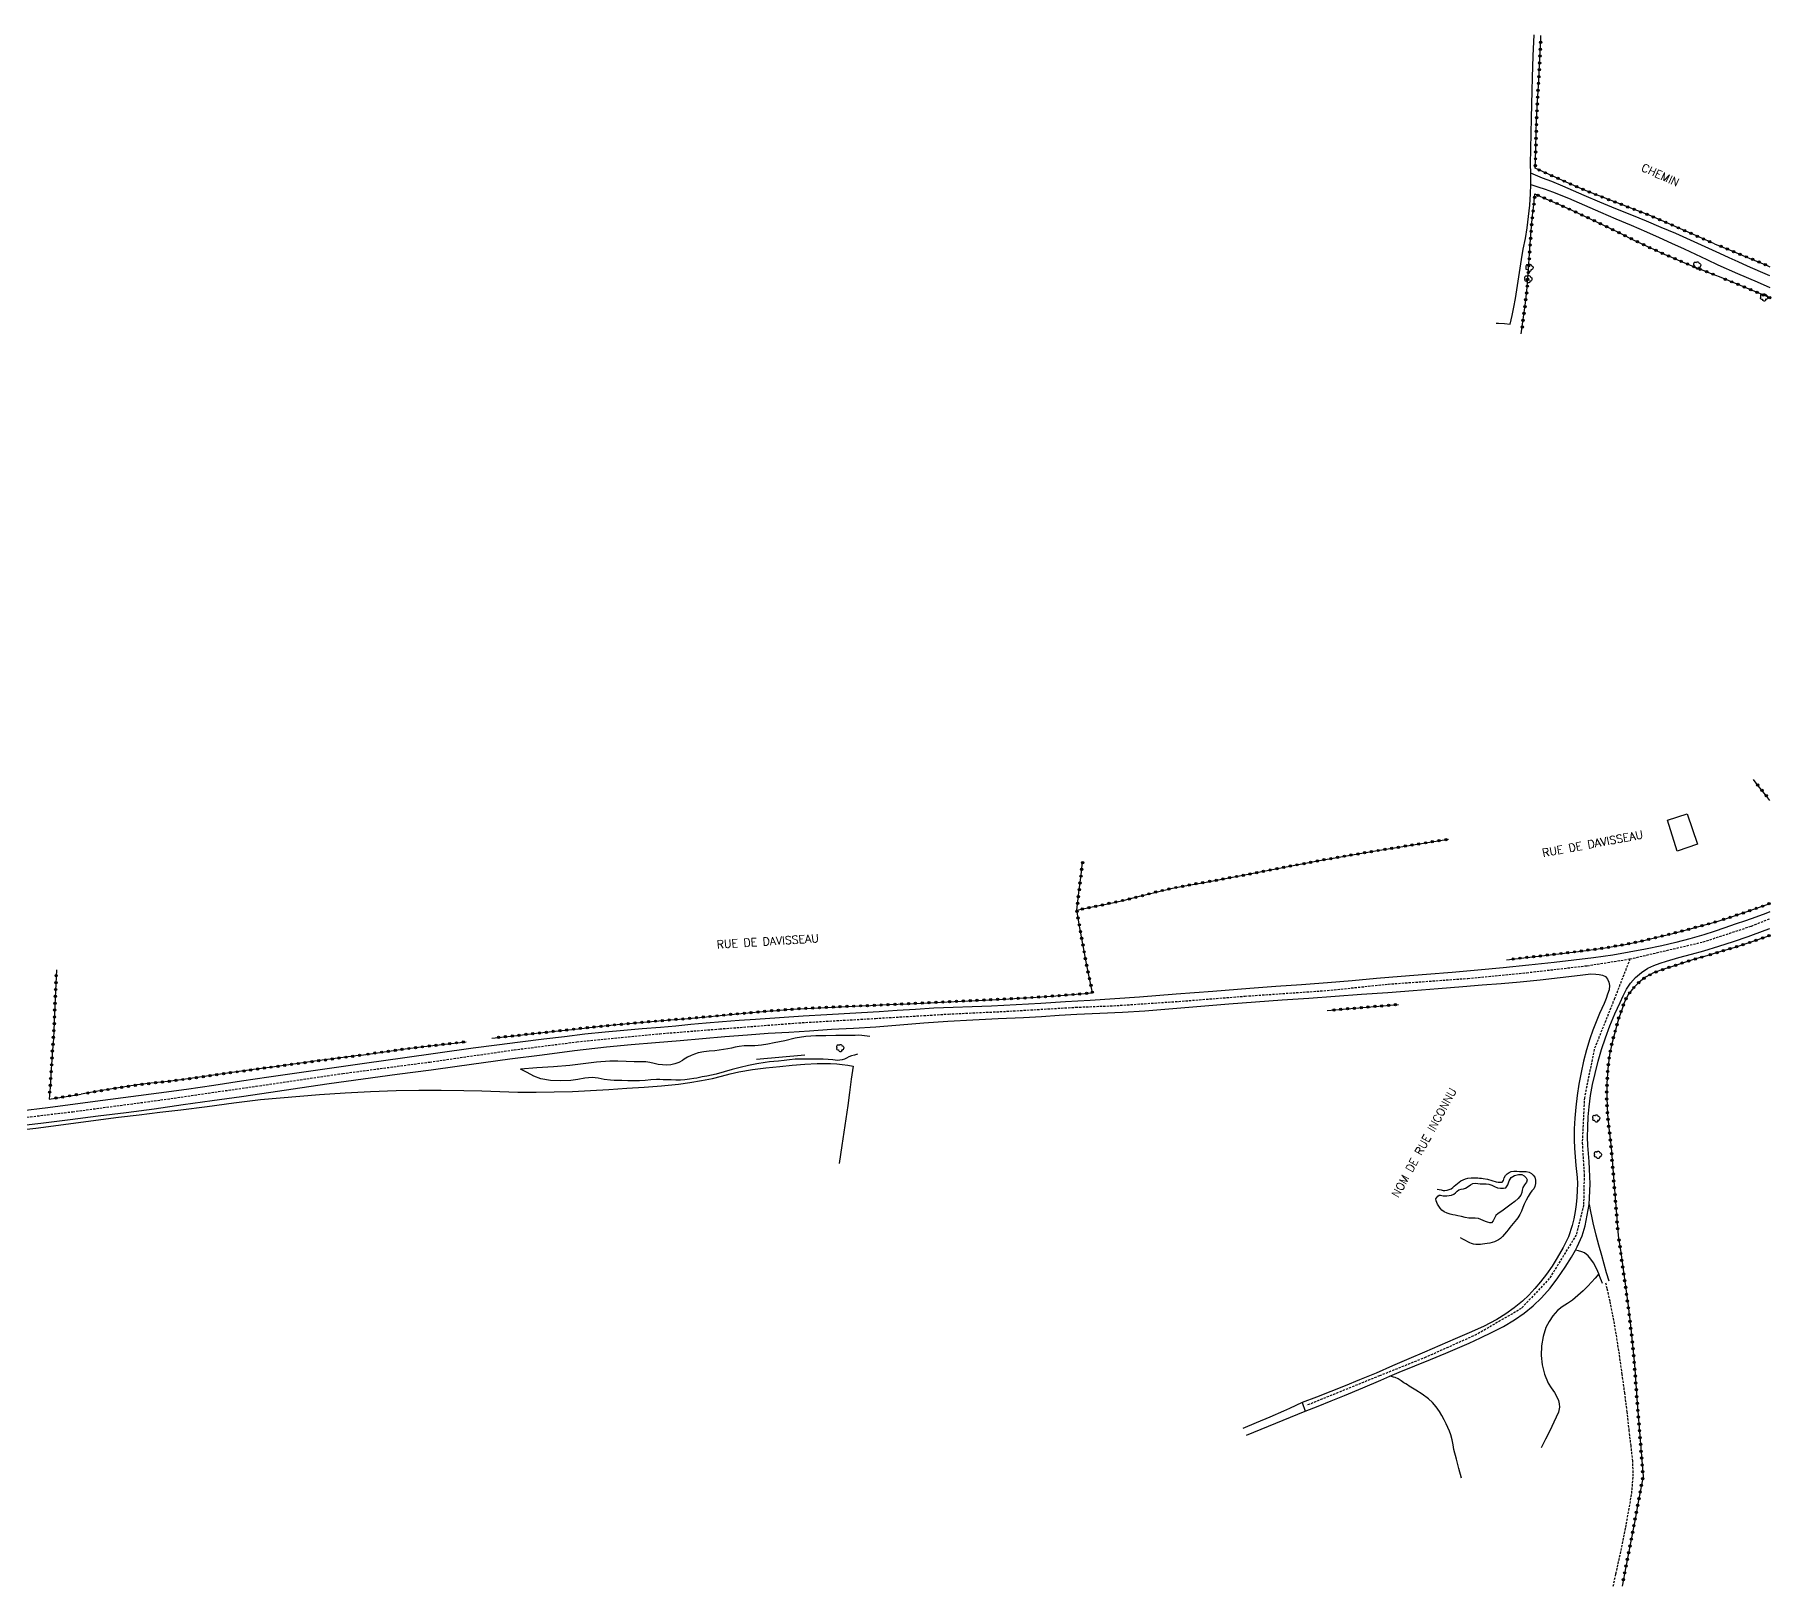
# Model space of a CAD drawing. Header units: millimetres. Extents: x 192000 to 193000, y 104999 to 106000.
# Drawn here: x 192620.5 to 193000.3, y 105000 to 105339.5 of the extents above; entities that cross this region are included whole.
import ezdxf

# ---------------------------------------------------------------- set-up
doc = ezdxf.new("R2010")
doc.units = ezdxf.units.MM
doc.linetypes.add('DASHED', pattern=[0.75, 0.5, -0.25])
doc.layers.get('0').update_dxf_attribs({"linetype": 'CONTINUOUS'})
for name, color, linetype in [('W0001', 6, 'DASHED'), ('W0008', 7, 'CONTINUOUS'), ('W0070', 7, 'DASHED'), ('W0071', 7, 'CONTINUOUS'), ('W0104', 1, 'CONTINUOUS'), ('W0211', 2, 'CONTINUOUS'), ('W0214', 2, 'CONTINUOUS'), ('W0300', 7, 'CONTINUOUS'), ('W0322', 7, 'CONTINUOUS'), ('W0323', 7, 'CONTINUOUS'), ('W0330', 7, 'CONTINUOUS'), ('W0333', 7, 'CONTINUOUS'), ('W0989', 7, 'CONTINUOUS')]:
    doc.layers.add(name, color=color, linetype=linetype)
doc.styles.get("Standard").update_dxf_attribs({"font": 'romans.shx', "width": 0.85})

# ---------------------------------------------------------------- blocks, each defined once
blk = doc.blocks.new('T300')
for p, q in [((-0.8, 0.51), (-0.86, 0.34)), ((-0.86, 0.34), (-0.86, 0.17)), ((-0.86, 0.17), (-0.74, 0.06)), ((-0.69, 0.63), (-0.8, 0.51)), ((-0.8, -0.06), (-0.74, 0.06)), ((-0.74, 0.06), (-0.69, 0.11)), ((-0.57, 0.69), (-0.69, 0.63)), ((-0.46, 0.69), (-0.57, 0.69)), ((-0.29, 0.63), (-0.46, 0.69)), ((-0.29, 0.63), (-0.17, 0.74)), ((-0.23, 0.57), (-0.29, 0.63)), ((-0.17, 0.74), (-0.06, 0.8)), ((-0.06, 0.8), (0.06, 0.8)), ((0.06, 0.8), (0.23, 0.74)), ((0.23, 0.74), (0.34, 0.63)), ((0.34, 0.63), (0.4, 0.51)), ((0.46, 0.46), (0.34, 0.46)), ((0.4, 0.51), (0.4, 0.46)), ((0.57, 0.4), (0.46, 0.46)), ((0.57, 0.4), (0.69, 0.29)), ((0.69, 0.29), (0.74, 0.17)), ((0.74, 0.06), (0.69, -0.17)), ((0.74, 0.17), (0.74, 0.06)), ((-0.8, -0.17), (-0.8, -0.06)), ((-0.8, -0.23), (-0.8, -0.17)), ((-0.74, -0.34), (-0.8, -0.23)), ((-0.69, -0.4), (-0.74, -0.34)), ((-0.51, -0.46), (-0.69, -0.4)), ((-0.4, -0.46), (-0.51, -0.46)), ((-0.4, -0.46), (-0.34, -0.46)), ((-0.34, -0.46), (-0.34, -0.4)), ((-0.34, -0.51), (-0.34, -0.46)), ((-0.29, -0.63), (-0.34, -0.51)), ((-0.17, -0.74), (-0.29, -0.63)), ((-0.06, -0.8), (-0.17, -0.74)), ((0.06, -0.8), (-0.06, -0.8)), ((0.17, -0.74), (0.06, -0.8)), ((0.23, -0.69), (0.17, -0.74)), ((0.29, -0.46), (0.23, -0.46)), ((0.29, -0.63), (0.23, -0.69)), ((0.46, -0.4), (0.29, -0.46)), ((0.34, -0.51), (0.29, -0.63)), ((0.34, -0.51), (0.34, -0.46)), ((0.57, -0.34), (0.46, -0.4)), ((0.63, -0.29), (0.57, -0.34)), ((0.69, -0.17), (0.63, -0.29))]:
    blk.add_line(p, q)
blk = doc.blocks.new('t323o')
at = {"color": 0, "linetype": 'Continuous'}
for radius in [0.25, 0.15]:
    blk.add_circle((0, 0), radius, dxfattribs=at)
blk = doc.blocks.new('t322o')
at = {"color": 0, "linetype": 'Continuous'}
for radius in [0.25, 0.15]:
    blk.add_circle((0, 0), radius, dxfattribs=at)

msp = doc.modelspace()

# ---------------------------------------------------------------- linework, layer by layer
at = {"layer": 'W0001'}
for points in [[(192969.4, 105137.24), (192985.44, 105140.98), (192995.99, 105144.44), (193000, 105146.06)], [(192607.57, 105101.3), (192628.76, 105103.83), (192648, 105106.39), (192668.87, 105109.41), (192687.86, 105112.19), (192706.85, 105114.7), (192725.33, 105117.36), (192739.07, 105119.11), (192757.17, 105120.89), (192770.3, 105121.94), (192787.6, 105123.27), (192804.38, 105124.24), (192820.35, 105125.19), (192833.02, 105125.79), (192848.21, 105126.68), (192856.43, 105127.01), (192870.7, 105127.96), (192885.2, 105129.11), (192903.21, 105130.35), (192916.5, 105131.74), (192933.97, 105132.99), (192946.81, 105134.24), (192960.03, 105135.77), (192969.4, 105137.24)], [(192969.4, 105137.24), (192966.05, 105128.62), (192961.58, 105117.47), (192959.45, 105106.88), (192958.96, 105097.01), (192959.39, 105090.01), (192959.26, 105083.36), (192957.64, 105076.85), (192951.77, 105067.3), (192945.64, 105060.77), (192935.84, 105055.07), (192924.79, 105050.12), (192914.64, 105046.05), (192898.63, 105039.56)]]:
    msp.add_lwpolyline(points, dxfattribs=at)
at = {"layer": 'W0008'}
for points in [[(193000, 105147.53), (192999.15, 105147.19), (192996.92, 105146.38), (192994.68, 105145.6), (192992.44, 105144.83), (192990.15, 105144.04), (192987.85, 105143.26), (192985.56, 105142.49)], [(192985.56, 105142.49), (192982.5, 105141.68), (192979.44, 105140.87), (192976.37, 105140.12), (192972.82, 105139.38), (192969.26, 105138.71), (192965.69, 105138.11), (192961.42, 105137.49), (192957.14, 105136.96), (192952.85, 105136.46), (192947.27, 105135.86), (192941.69, 105135.32), (192936.1, 105134.8), (192930.52, 105134.31), (192924.93, 105133.85), (192919.35, 105133.39), (192913.98, 105132.94), (192908.61, 105132.49), (192903.23, 105132.05), (192897.58, 105131.62), (192891.92, 105131.2), (192886.26, 105130.78), (192878.2, 105130.15), (192870.15, 105129.51), (192862.09, 105128.88), (192856.71, 105128.53), (192851.32, 105128.19), (192845.94, 105127.86), (192840.55, 105127.53), (192835.16, 105127.22), (192829.76, 105126.94), (192825.55, 105126.78), (192821.35, 105126.64), (192817.14, 105126.46), (192813.14, 105126.22), (192809.14, 105125.94), (192805.15, 105125.68), (192801.34, 105125.46), (192797.53, 105125.25), (192793.73, 105125.04), (192788.53, 105124.71), (192783.34, 105124.37), (192778.14, 105124.02), (192774.54, 105123.75), (192770.94, 105123.47), (192767.34, 105123.18), (192764.01, 105122.88), (192760.67, 105122.57), (192757.34, 105122.26), (192753.32, 105121.93), (192749.29, 105121.62), (192745.26, 105121.26), (192740.78, 105120.78), (192736.31, 105120.24), (192731.84, 105119.68), (192726.67, 105119.04), (192721.51, 105118.38), (192716.35, 105117.71), (192708.62, 105116.64), (192700.88, 105115.56), (192693.14, 105114.47), (192685.99, 105113.45), (192678.83, 105112.42), (192671.68, 105111.37), (192665.68, 105110.48), (192659.67, 105109.58), (192653.67, 105108.68), (192647.58, 105107.86), (192641.48, 105107.05), (192635.39, 105106.25), (192629.34, 105105.48), (192623.29, 105104.71), (192617.24, 105103.98)], [(192985.6, 105139.05), (192988.82, 105140.07), (192992.03, 105141.08), (192995.23, 105142.15), (192998.99, 105143.51), (193000, 105143.89)], [(192960.51, 105083.49), (192960.58, 105085), (192960.65, 105086.51), (192960.68, 105088.02), (192960.64, 105089.64), (192960.55, 105091.27), (192960.45, 105092.9), (192960.33, 105094.68), (192960.21, 105096.46), (192960.14, 105098.25), (192960.16, 105100.47), (192960.27, 105102.68), (192960.47, 105104.89), (192960.8, 105107.35), (192961.25, 105109.79), (192961.78, 105112.22), (192962.45, 105114.85), (192963.21, 105117.45), (192964.07, 105120.02), (192965.03, 105122.64), (192966.09, 105125.22), (192967.25, 105127.75), (192967.92, 105129.21), (192968.63, 105130.65), (192969.49, 105131.97), (192970.62, 105133.2), (192971.9, 105134.29), (192973.3, 105135.21), (192974.6, 105135.82), (192975.99, 105136.29), (192977.38, 105136.73), (192980.1, 105137.57), (192982.85, 105138.31), (192985.6, 105139.05)], [(192615.41, 105100.6), (192621.8, 105101.35), (192628.19, 105102.13), (192634.31, 105102.9), (192640.44, 105103.68), (192646.56, 105104.49), (192652.93, 105105.37), (192659.29, 105106.28), (192665.66, 105107.18), (192672.07, 105108.13), (192678.48, 105109.08), (192684.9, 105110.01), (192692.31, 105111.02), (192699.74, 105112.01), (192707.16, 105113.01), (192712.9, 105113.8), (192718.65, 105114.6), (192724.4, 105115.38), (192731.44, 105116.3), (192738.5, 105117.19), (192745.56, 105117.99), (192750.9, 105118.5), (192756.26, 105118.95), (192761.61, 105119.4), (192766.53, 105119.84), (192771.45, 105120.27), (192776.37, 105120.66), (192780.88, 105120.98), (192785.39, 105121.26), (192789.9, 105121.54), (192794.74, 105121.85), (192799.58, 105122.14), (192804.42, 105122.43), (192809.67, 105122.85), (192814.92, 105123.26), (192820.18, 105123.63), (192825.7, 105123.94), (192831.23, 105124.2), (192836.75, 105124.47), (192840.65, 105124.69), (192844.55, 105124.92), (192848.45, 105125.15), (192853.41, 105125.4), (192858.37, 105125.64), (192863.32, 105125.93), (192869.44, 105126.4), (192875.55, 105126.93), (192881.66, 105127.44), (192887.48, 105127.87), (192893.31, 105128.27), (192899.14, 105128.68), (192904.92, 105129.09), (192910.7, 105129.51), (192916.48, 105129.94), (192921.95, 105130.35), (192927.42, 105130.78), (192932.88, 105131.21), (192937.05, 105131.55), (192941.21, 105131.88), (192945.38, 105132.26), (192949.77, 105132.71), (192954.16, 105133.2), (192958.55, 105133.69), (192959.69, 105133.83), (192960.83, 105133.97), (192961.96, 105133.95), (192962.7, 105133.85), (192963.43, 105133.7), (192964.03, 105133.39), (192964.46, 105132.84), (192964.76, 105132.15), (192964.92, 105131.44), (192964.85, 105130.5), (192964.53, 105129.54), (192964.17, 105128.59), (192963.74, 105127.49), (192963.24, 105126.41), (192962.76, 105125.33), (192962, 105123.49), (192961.27, 105121.65), (192960.61, 105119.78), (192959.89, 105117.35), (192959.27, 105114.89), (192958.74, 105112.41), (192958.25, 105109.88), (192957.85, 105107.34), (192957.54, 105104.79), (192957.34, 105102.43), (192957.23, 105100.06), (192957.21, 105097.69), (192957.28, 105095.82), (192957.4, 105093.96), (192957.55, 105092.09), (192957.69, 105090.77), (192957.83, 105089.44), (192957.92, 105088.12), (192957.89, 105086.58), (192957.77, 105085.04), (192957.64, 105083.51)], [(192957.64, 105083.51), (192957.39, 105081.96), (192957.14, 105080.41), (192956.8, 105078.9), (192955.93, 105076.46), (192954.8, 105074.1), (192953.52, 105071.83), (192952.39, 105070.02), (192951.16, 105068.28), (192949.85, 105066.6), (192948.6, 105065.12), (192947.28, 105063.7), (192945.88, 105062.37), (192944.11, 105060.92), (192942.23, 105059.6), (192940.3, 105058.37), (192937.34, 105056.81), (192934.26, 105055.46), (192931.17, 105054.14), (192927.81, 105052.66), (192924.43, 105051.21), (192921.05, 105049.77), (192917.46, 105048.21), (192913.86, 105046.65), (192910.25, 105045.13), (192907.11, 105043.86), (192903.97, 105042.61), (192900.83, 105041.37), (192897.7, 105040.18), (192898.33, 105038.28)], [(192898.33, 105038.28), (192901.2, 105039.42), (192904.08, 105040.56), (192906.95, 105041.71), (192910.95, 105043.4), (192914.94, 105045.12), (192916.86, 105045.94), (192918.94, 105046.83), (192922.34, 105048.22), (192925.75, 105049.6), (192929.14, 105051.01), (192931.69, 105052.09), (192934.23, 105053.18), (192936.74, 105054.34), (192939.27, 105055.56), (192941.77, 105056.83), (192944.16, 105058.27), (192946.24, 105059.76), (192948.22, 105061.38), (192950.08, 105063.13), (192951.95, 105065.22), (192953.66, 105067.47), (192955.24, 105069.8), (192956.62, 105072.01), (192957.47, 105073.54), (192957.89, 105074.29), (192958.93, 105076.66), (192959.58, 105078.89), (192960.05, 105081.19), (192960.51, 105083.49)]]:
    msp.add_lwpolyline(points, dxfattribs=at)
at = {"layer": 'W0070'}
msp.add_lwpolyline([(192965.74, 105000), (192966.34, 105002.74), (192967.46, 105007.8), (192968.47, 105012.88), (192969.17, 105016.61), (192969.8, 105020.35), (192970.13, 105024.1), (192970.01, 105027.4), (192969.65, 105030.71), (192969.26, 105034.02), (192968.8, 105038.14), (192968.28, 105042.25), (192967.71, 105046.35), (192967.09, 105050.77), (192966.41, 105055.19), (192965.62, 105059.58), (192965.05, 105062.36), (192964.43, 105065.12), (192964.12, 105066.32)], dxfattribs=at)
at = {"layer": 'W0071'}
for points in [[(192989.06, 105291.58), (192985.86, 105293.05), (192982.65, 105294.52), (192979.43, 105295.96), (192976.24, 105297.31), (192973.04, 105298.63), (192969.83, 105299.94), (192966.34, 105301.38), (192962.85, 105302.81), (192959.37, 105304.27), (192957.03, 105305.29), (192954.69, 105306.33), (192952.34, 105307.32), (192951.32, 105307.71), (192950.29, 105308.1), (192949.27, 105308.49), (192948.74, 105308.71), (192948.22, 105308.92), (192947.69, 105309.14)], [(192947.71, 105306.7), (192949.29, 105306.18), (192950.87, 105305.65), (192952.44, 105305.1), (192955.99, 105303.68), (192959.49, 105302.14), (192963, 105300.6), (192966.34, 105299.18), (192969.68, 105297.76), (192973.01, 105296.31), (192975.77, 105295.08), (192978.53, 105293.84), (192981.28, 105292.58), (192983.74, 105291.43), (192986.2, 105290.26), (192988.66, 105289.1)], [(193000, 105286.72), (192997.95, 105287.59), (192995.14, 105288.82), (192993.11, 105289.73), (192991.09, 105290.66), (192989.06, 105291.58)], [(192988.66, 105289.1), (192992.95, 105287.24), (192997.24, 105285.37), (193000, 105284.17)], [(192960.51, 105083.49), (192960.8, 105082.03), (192961.08, 105080.58), (192961.39, 105079.13), (192961.93, 105076.9), (192962.54, 105074.68), (192963.16, 105072.47), (192963.69, 105070.57), (192964.24, 105068.68), (192964.78, 105066.79)], [(192963.4, 105066.25), (192963.19, 105066.8), (192962.98, 105067.35), (192962.76, 105067.9), (192962.59, 105068.32), (192962.36, 105068.88), (192961.93, 105069.83), (192961.42, 105070.74), (192960.86, 105071.55), (192960.23, 105072.32), (192959.5, 105072.92), (192958.86, 105073.19), (192958.16, 105073.37), (192957.47, 105073.54)], [(192897.7, 105040.18), (192896.33, 105039.55), (192894.97, 105038.92), (192893.6, 105038.29), (192890.64, 105037), (192887.66, 105035.74), (192884.69, 105034.49)], [(192885.5, 105033.08), (192898.33, 105038.28)]]:
    msp.add_lwpolyline(points, dxfattribs=at)
at = {"layer": 'W0104'}
msp.add_lwpolyline([(192977.59, 105167.63), (192981.95, 105169.01), (192984.19, 105162.35), (192979.74, 105160.85)], close=True, dxfattribs=at)
at = {"layer": 'W0211'}
msp.add_lwpolyline([(192803.14, 105120.25), (192802.55, 105120.35), (192801.96, 105120.45), (192801.37, 105120.52), (192800.64, 105120.54), (192799.9, 105120.53), (192799.17, 105120.51), (192798.02, 105120.5), (192796.87, 105120.49), (192795.71, 105120.47), (192793.51, 105120.46), (192791.31, 105120.43), (192789.12, 105120.29), (192786.81, 105119.89), (192784.51, 105119.35), (192782.21, 105118.87), (192780.81, 105118.63), (192779.41, 105118.41), (192778, 105118.25), (192776.84, 105118.21), (192775.68, 105118.21), (192774.52, 105118.12), (192773.7, 105117.96), (192772.88, 105117.74), (192772.06, 105117.56), (192771.11, 105117.4), (192770.15, 105117.28), (192769.2, 105117.16), (192767.99, 105117.04), (192766.79, 105116.91), (192765.61, 105116.68), (192764.81, 105116.45), (192764.03, 105116.15), (192763.28, 105115.79), (192762.91, 105115.55), (192762.54, 105115.29), (192762.17, 105115.05), (192761.36, 105114.62), (192760.51, 105114.27), (192759.64, 105114.05), (192758.72, 105113.98), (192757.78, 105114.05), (192756.85, 105114.16), (192755.94, 105114.34), (192755.04, 105114.57), (192754.12, 105114.74), (192753.29, 105114.77), (192752.45, 105114.75), (192751.61, 105114.73), (192749.82, 105114.79), (192748.03, 105114.87), (192746.24, 105114.89), (192743.34, 105114.68), (192740.43, 105114.29), (192737.53, 105113.94), (192733.92, 105113.64), (192730.31, 105113.39), (192726.7, 105113.14)], dxfattribs=at)
msp.add_lwpolyline([(192926.92, 105084.74), (192927.16, 105085.05), (192927.41, 105085.36), (192927.7, 105085.55), (192927.97, 105085.56), (192928.27, 105085.49), (192928.57, 105085.42), (192928.83, 105085.43), (192929.08, 105085.44), (192929.33, 105085.45), (192929.85, 105085.5), (192930.37, 105085.59), (192930.85, 105085.75), (192931.24, 105086.06), (192931.59, 105086.44), (192931.98, 105086.75), (192932.45, 105086.9), (192932.96, 105086.97), (192933.45, 105087.09), (192934, 105087.43), (192934.51, 105087.84), (192935.06, 105088.12), (192935.57, 105088.16), (192936.11, 105088.1), (192936.64, 105088.04), (192937.28, 105088.05), (192937.92, 105088.05), (192938.54, 105087.99), (192939.18, 105087.75), (192939.8, 105087.43), (192940.44, 105087.2), (192941.07, 105087.1), (192941.71, 105087.07), (192942.26, 105087.2), (192942.71, 105087.8), (192942.98, 105088.7), (192943.39, 105089.41), (192944.12, 105089.85), (192945, 105090.12), (192945.78, 105090.06), (192946.25, 105089.79), (192946.68, 105089.38), (192946.92, 105088.93), (192946.78, 105088.4), (192946.36, 105087.83), (192945.99, 105087.24), (192945.84, 105086.68), (192945.72, 105086.12), (192945.54, 105085.59), (192944.96, 105084.84), (192944.2, 105084.21), (192943.41, 105083.6), (192942.84, 105083.15), (192942.27, 105082.71), (192941.68, 105082.28), (192941.14, 105081.91), (192940.58, 105081.56), (192940.1, 105081.13), (192939.78, 105080.56), (192939.52, 105079.92), (192939.15, 105079.54), (192938.74, 105079.53), (192938.28, 105079.66), (192937.83, 105079.81), (192937.3, 105080.02), (192936.78, 105080.28), (192936.25, 105080.48), (192935.56, 105080.54), (192934.86, 105080.51), (192934.15, 105080.53), (192933.34, 105080.67), (192932.54, 105080.87), (192931.74, 105081.06), (192931.18, 105081.16), (192930.63, 105081.26), (192930.09, 105081.4), (192929.42, 105081.63), (192928.78, 105081.92), (192928.22, 105082.31), (192927.87, 105082.69), (192927.57, 105083.13), (192927.32, 105083.59), (192927.17, 105083.96), (192927.04, 105084.35)], close=True, dxfattribs=at)
at = {"layer": 'W0214'}
for points in [[(192800.41, 105116.41), (192799.78, 105116.22), (192799.14, 105116.02), (192798.52, 105115.8), (192798.03, 105115.57), (192797.56, 105115.33), (192797.07, 105115.15), (192796.08, 105115.05), (192795.04, 105115.16), (192794.01, 105115.26), (192792.93, 105115.29), (192791.85, 105115.31), (192790.77, 105115.32), (192789.45, 105115.34), (192788.12, 105115.35), (192786.8, 105115.31), (192785.58, 105115.19), (192784.36, 105115.02), (192783.13, 105114.87), (192782.17, 105114.79), (192781.21, 105114.72), (192780.25, 105114.62), (192778.41, 105114.33), (192776.59, 105113.96), (192774.77, 105113.53), (192773.02, 105113.05), (192771.29, 105112.52), (192769.53, 105112.05), (192768.51, 105111.83), (192767.49, 105111.63), (192766.46, 105111.43), (192765.86, 105111.31), (192765.26, 105111.19), (192764.65, 105111.08), (192763.68, 105110.94), (192762.7, 105110.83), (192761.72, 105110.76), (192760.69, 105110.74), (192759.67, 105110.77), (192758.64, 105110.8), (192757.92, 105110.83), (192757.2, 105110.85), (192756.48, 105110.86), (192755.24, 105110.79), (192754.01, 105110.65), (192752.77, 105110.56), (192751.49, 105110.55), (192750.21, 105110.58), (192748.92, 105110.62), (192748.07, 105110.64), (192747.22, 105110.66), (192746.38, 105110.71), (192745.03, 105110.9), (192743.7, 105111.15), (192742.36, 105111.28), (192740.82, 105111.16), (192739.29, 105110.89), (192737.75, 105110.69), (192735.53, 105110.59), (192733.3, 105110.64), (192731.15, 105111.02), (192729.64, 105111.6), (192728.17, 105112.37), (192726.7, 105113.14)], [(192927.22, 105086.85), (192927.68, 105086.82), (192928.11, 105086.73), (192928.53, 105086.61), (192928.94, 105086.56), (192929.4, 105086.63), (192929.85, 105086.78), (192930.28, 105086.98), (192930.65, 105087.23), (192930.99, 105087.53), (192931.34, 105087.83), (192931.7, 105088.12), (192932.06, 105088.41), (192932.44, 105088.67), (192932.91, 105088.91), (192933.41, 105089.11), (192933.91, 105089.26), (192934.64, 105089.36), (192935.38, 105089.37), (192936.12, 105089.34), (192936.51, 105089.32), (192936.9, 105089.29), (192937.29, 105089.25), (192938.24, 105089.04), (192939.18, 105088.74), (192940.13, 105088.52), (192940.58, 105088.44), (192941.03, 105088.38), (192941.42, 105088.44), (192941.71, 105088.81), (192941.9, 105089.38), (192942.16, 105089.88), (192942.53, 105090.21), (192942.96, 105090.5), (192943.42, 105090.71), (192944, 105090.81), (192944.63, 105090.8), (192945.25, 105090.77), (192945.99, 105090.78), (192946.72, 105090.77), (192947.38, 105090.59), (192947.84, 105090.3), (192948.26, 105089.92), (192948.57, 105089.49), (192948.76, 105088.84), (192948.77, 105088.12), (192948.63, 105087.44), (192948.35, 105086.96), (192947.96, 105086.5), (192947.59, 105086.04), (192947.11, 105085.25), (192946.67, 105084.44), (192946.27, 105083.61), (192945.95, 105082.86), (192945.66, 105082.1), (192945.32, 105081.36), (192945.09, 105080.97), (192944.85, 105080.59), (192944.59, 105080.21), (192944.25, 105079.77), (192943.89, 105079.35), (192943.53, 105078.93), (192943.15, 105078.46), (192942.76, 105078), (192942.37, 105077.54), (192941.96, 105077.02), (192941.54, 105076.51), (192941.07, 105076.07), (192940.67, 105075.8), (192940.25, 105075.57), (192939.8, 105075.37), (192939.27, 105075.2), (192938.72, 105075.08), (192938.16, 105074.98), (192937.67, 105074.9), (192937.18, 105074.84), (192936.68, 105074.81), (192936.18, 105074.79), (192935.67, 105074.8), (192935.18, 105074.87), (192934.76, 105074.99), (192934.36, 105075.16), (192933.96, 105075.35), (192933.41, 105075.62), (192932.87, 105075.93), (192932.33, 105076.24)]]:
    msp.add_lwpolyline(points, dxfattribs=at)
at = {"layer": 'W0300'}
msp.add_lwpolyline([(192778.34, 105115.29), (192788.91, 105116.27)], dxfattribs=at)
at = {"layer": 'W0322'}
msp.add_lwpolyline([(192691.89, 105116.21), (192686.77, 105115.53), (192681.64, 105114.85), (192676.52, 105114.16), (192672.4, 105113.6), (192668.29, 105113.04), (192664.17, 105112.48), (192660.08, 105111.89), (192655.99, 105111.3), (192651.89, 105110.74), (192648.89, 105110.38), (192645.88, 105110.04), (192642.88, 105109.67), (192638.78, 105109.05), (192634.68, 105108.37), (192630.59, 105107.69)], dxfattribs=at)
at = {"layer": 'W0323'}
for points in [[(192987.92, 105293.7), (192983.28, 105295.75), (192978.64, 105297.81), (192973.98, 105299.8), (192969.27, 105301.66), (192964.54, 105303.45), (192959.84, 105305.32), (192956.11, 105306.93), (192952.4, 105308.58), (192948.7, 105310.23), (192948.8, 105314.29), (192948.91, 105318.34), (192949.05, 105322.4), (192949.23, 105325.94), (192949.44, 105329.48), (192949.63, 105333.03), (192949.89, 105338.71), (192949.91, 105339.28)], [(192945.64, 105274.02), (192946.05, 105277.12), (192946.47, 105280.23), (192946.85, 105283.33), (192947.24, 105288.05), (192947.53, 105292.78), (192947.88, 105297.5), (192948.12, 105299.88), (192948.38, 105302.26), (192948.63, 105304.63), (192950.52, 105303.8), (192952.41, 105302.98), (192954.3, 105302.14), (192957.79, 105300.55), (192961.27, 105298.91), (192964.73, 105297.26), (192967.42, 105295.94), (192970.09, 105294.61), (192972.79, 105293.31), (192974.67, 105292.44), (192976.56, 105291.59), (192978.46, 105290.76), (192980.33, 105289.96), (192982.21, 105289.18), (192984.1, 105288.42), (192985.7, 105287.78), (192987.3, 105287.16), (192988.91, 105286.54)], [(192987.92, 105293.7), (192991.71, 105292.14), (192995.51, 105290.59), (192999.3, 105289.01), (193000, 105288.7)], [(192988.91, 105286.54), (193000, 105281.94)], [(193000, 105171.92), (192999.33, 105172.78), (192997.24, 105175.45), (192996.43, 105176.48)], [(192720.44, 105119.9), (192725.34, 105120.45), (192730.23, 105120.99), (192735.12, 105121.53), (192739.38, 105121.99), (192743.64, 105122.46), (192747.9, 105122.89), (192752.05, 105123.27), (192756.21, 105123.63), (192760.36, 105123.98), (192762.7, 105124.18), (192765.04, 105124.38), (192767.37, 105124.58), (192770.43, 105124.87), (192773.48, 105125.17), (192776.54, 105125.46), (192779.63, 105125.74), (192782.73, 105126), (192785.83, 105126.23), (192789.08, 105126.42), (192792.34, 105126.58), (192795.6, 105126.73), (192799.45, 105126.91), (192803.3, 105127.08), (192807.15, 105127.26), (192811.45, 105127.46), (192815.76, 105127.66), (192820.06, 105127.87), (192826.19, 105128.15), (192832.33, 105128.45), (192838.46, 105128.8), (192842.92, 105129.12), (192847.38, 105129.46), (192851.84, 105129.8), (192851.39, 105131.95), (192850.94, 105134.1), (192850.5, 105136.26), (192849.77, 105140.14), (192849.08, 105144.03), (192848.39, 105147.92), (192851.77, 105148.62), (192855.16, 105149.32), (192858.54, 105150.06), (192862.15, 105150.96), (192865.75, 105151.89), (192869.36, 105152.74), (192872.83, 105153.41), (192876.31, 105154), (192879.79, 105154.61), (192884.34, 105155.48), (192888.89, 105156.36), (192893.44, 105157.24), (192897.26, 105157.97), (192901.09, 105158.68), (192904.92, 105159.38), (192909.11, 105160.1), (192913.3, 105160.8), (192917.49, 105161.48), (192921.56, 105162.15), (192925.63, 105162.8), (192929.7, 105163.46)], [(192848.39, 105147.92), (192848.86, 105151.78), (192849.34, 105155.65), (192849.69, 105158.47)], [(192988.48, 105145.44), (192991.65, 105146.48), (192994.83, 105147.52), (192997.98, 105148.62), (193000, 105149.38)], [(192942.37, 105137.09), (192946.21, 105137.51), (192950.04, 105137.94), (192953.88, 105138.39), (192958.72, 105138.98), (192963.56, 105139.62), (192968.37, 105140.42), (192971.86, 105141.15), (192975.34, 105141.98), (192978.81, 105142.84), (192982.04, 105143.68), (192985.26, 105144.56), (192988.48, 105145.44)], [(192985.55, 105137.78), (192988.88, 105138.77), (192992.21, 105139.77), (192995.52, 105140.83), (193000, 105142.4)], [(192985.55, 105137.78), (192983.33, 105137.1), (192981.1, 105136.43), (192978.9, 105135.7), (192976.8, 105135.01), (192974.73, 105134.27), (192972.83, 105133.27), (192971.45, 105132.18), (192970.19, 105130.93), (192969.11, 105129.55), (192968.24, 105127.9), (192967.6, 105126.11), (192967.02, 105124.54), (192966.95, 105124.33), (192966.23, 105121.66), (192965.52, 105119), (192964.95, 105116.32), (192964.56, 105113.18), (192964.37, 105110.01), (192964.33, 105106.85), (192964.51, 105103.24), (192964.89, 105099.63), (192965.27, 105096.02), (192966.84, 105076.73)], [(192625.2, 105134.87), (192625.14, 105133.37), (192625.01, 105130.24), (192624.88, 105127.12), (192624.81, 105125.27), (192624.73, 105123.42), (192624.64, 105121.57), (192624.53, 105119.84), (192624.4, 105118.11), (192624.29, 105116.38), (192624.24, 105115.68), (192624.2, 105114.97), (192624.16, 105114.27), (192623.99, 105111.71), (192623.82, 105109.16), (192623.64, 105106.6)], [(192903.15, 105125.97), (192918.76, 105127.28)], [(192691.89, 105116.21), (192694.91, 105116.64), (192697.92, 105117.07), (192700.94, 105117.48), (192705.57, 105118.06), (192710.21, 105118.6), (192714.84, 105119.15)], [(192623.64, 105106.6), (192630.59, 105107.69)], [(192966.84, 105076.73), (192967.38, 105073.03), (192967.91, 105069.34), (192968.42, 105065.64), (192968.99, 105061.35), (192969.52, 105057.07), (192970, 105052.77), (192970.37, 105048.54), (192970.69, 105044.3), (192971.01, 105040.07), (192972.28, 105024.05), (192971.37, 105019.2), (192970.46, 105014.35), (192969.55, 105009.49), (192968.53, 105004.27), (192967.69, 105000)]]:
    msp.add_lwpolyline(points, dxfattribs=at)
at = {"layer": 'W0330'}
for points in [[(192948.07, 105330.11), (192948.24, 105334.81), (192948.42, 105339.45)], [(192943.21, 105276.15), (192943.61, 105278.01), (192944, 105279.87), (192944.37, 105281.74), (192944.83, 105284.56), (192945.23, 105287.4), (192945.66, 105290.24), (192946.08, 105292.55), (192946.53, 105294.85), (192946.92, 105297.17), (192947.24, 105299.65), (192947.5, 105302.14), (192947.67, 105304.64), (192947.71, 105306.7), (192947.71, 105306.8), (192947.69, 105308.98), (192947.69, 105309.14), (192947.68, 105311.15), (192947.73, 105314.51), (192947.8, 105317.87), (192947.87, 105321.23), (192947.94, 105324.19), (192948, 105327.15), (192948.07, 105330.11)], [(192940.14, 105276.38), (192940.67, 105276.34), (192941.94, 105276.25), (192943.21, 105276.15)], [(192615.53, 105099.65), (192620.73, 105100.25), (192626.74, 105101.02), (192632.75, 105101.84), (192638.76, 105102.62), (192643.3, 105103.17), (192647.85, 105103.7), (192652.39, 105104.24), (192658.21, 105105), (192664.03, 105105.78), (192669.86, 105106.47), (192674.15, 105106.89), (192678.44, 105107.25), (192682.74, 105107.57), (192688.33, 105107.94), (192693.93, 105108.24), (192699.53, 105108.44), (192704.46, 105108.52), (192709.39, 105108.52), (192714.33, 105108.46), (192718.27, 105108.36), (192722.2, 105108.22), (192726.14, 105108.13), (192730.12, 105108.12), (192734.1, 105108.17), (192738.08, 105108.28), (192742.05, 105108.47), (192746.02, 105108.72), (192749.98, 105108.99), (192753.76, 105109.22), (192757.54, 105109.47), (192761.29, 105109.85), (192763.79, 105110.2), (192766.28, 105110.62), (192768.75, 105111.1), (192770.66, 105111.57), (192772.56, 105112.08), (192774.47, 105112.54), (192777.44, 105113.05), (192780.42, 105113.42), (192783.42, 105113.74), (192786.15, 105114.01), (192788.89, 105114.23), (192791.62, 105114.35), (192793.06, 105114.37), (192794.5, 105114.36), (192795.93, 105114.29), (192797.11, 105114.16), (192798.29, 105113.99), (192799.46, 105113.82), (192799.08, 105110.93), (192798.71, 105108.05), (192798.32, 105105.16), (192797.69, 105100.78), (192797.02, 105096.41), (192796.41, 105092.51)]]:
    msp.add_lwpolyline(points, dxfattribs=at)
at = {"layer": 'W0333'}
for points in [[(192962.59, 105068.32), (192961.81, 105067.43), (192961.03, 105066.54), (192960.22, 105065.67), (192959.69, 105065.14), (192959.14, 105064.63), (192958.59, 105064.12), (192958.01, 105063.6), (192957.43, 105063.09), (192956.83, 105062.59), (192955.72, 105061.84), (192954.57, 105061.13), (192953.53, 105060.31), (192952.55, 105059.2), (192951.71, 105057.95), (192951.03, 105056.64), (192950.39, 105054.68), (192950.07, 105052.6), (192950.02, 105050.52), (192950.24, 105048.45), (192950.74, 105046.39), (192951.51, 105044.44), (192952.16, 105043.4), (192952.91, 105042.4), (192953.49, 105041.33), (192953.75, 105040.62), (192953.94, 105039.89), (192954.02, 105039.16), (192953.79, 105038.06), (192953.27, 105036.98), (192952.74, 105035.91), (192951.87, 105034.02), (192950.93, 105032.16), (192949.99, 105030.3)], [(192932.58, 105023.67), (192932, 105025.74), (192931.43, 105027.81), (192930.9, 105029.9), (192930.7, 105030.98), (192930.5, 105032.07), (192930.23, 105033.14), (192929.94, 105033.94), (192929.6, 105034.73), (192929.24, 105035.51), (192928.78, 105036.45), (192928.29, 105037.37), (192927.75, 105038.25), (192927.01, 105039.24), (192926.19, 105040.18), (192925.31, 105041.04), (192923.99, 105042.04), (192922.56, 105042.91), (192921.13, 105043.78), (192920.75, 105044.04), (192920.36, 105044.29), (192919.98, 105044.54), (192919.36, 105044.96), (192918.74, 105045.35), (192918.08, 105045.66), (192917.68, 105045.77), (192917.27, 105045.86), (192916.86, 105045.94)]]:
    msp.add_lwpolyline(points, dxfattribs=at)

# ---------------------------------------------------------------- block references
at = {"layer": 'W0300', "rotation": 359.9999899820874}
for p in [(192984.17, 105288.96), (192947.23, 105285.97), (192947.47, 105288.45), (192998.79, 105281.97)]:
    msp.add_blockref('T300', p, dxfattribs=at)
at = {"layer": 'W0300'}
for p in [(192796.7, 105117.73), (192962.07, 105102.33), (192962.44, 105094.36)]:
    msp.add_blockref('T300', p, dxfattribs=at)
at = {"layer": 'W0322'}
for p, rotation in [((192681.09, 105114.77), 187.6458977102802), ((192682.58, 105114.97), 187.6019661680651), ((192684.06, 105115.17), 187.6019661680651), ((192685.55, 105115.37), 187.6019661680651), ((192687.04, 105115.57), 187.5909818753427), ((192688.52, 105115.76), 187.5909818753427), ((192690.01, 105115.96), 187.5909818753427), ((192691.5, 105116.16), 187.5909818753427), ((192652.86, 105110.87), 187.7439414298652), ((192654.34, 105111.08), 187.7439414298652), ((192655.83, 105111.28), 187.7439414298652), ((192657.32, 105111.49), 188.2182948645624), ((192658.8, 105111.71), 188.2182948645624), ((192660.28, 105111.92), 188.1222611362884), ((192661.77, 105112.13), 188.1222611362884), ((192663.25, 105112.34), 188.1222611362884), ((192664.74, 105112.55), 187.8453033988444), ((192666.23, 105112.76), 187.8453033988444), ((192667.71, 105112.96), 187.8453033988444), ((192669.2, 105113.17), 187.7477720360594), ((192670.68, 105113.37), 187.7477720360594), ((192672.17, 105113.57), 187.7477720360594), ((192673.66, 105113.77), 187.7067662547028), ((192675.14, 105113.97), 187.7067662547028), ((192676.63, 105114.17), 187.6458977102802), ((192678.12, 105114.37), 187.6458977102802), ((192679.6, 105114.57), 187.6458977102802), ((192632.07, 105107.94), 189.4419007595709), ((192633.55, 105108.18), 189.4419007595709), ((192635.03, 105108.43), 189.4441654949793), ((192636.51, 105108.68), 189.4441654949793), ((192637.99, 105108.92), 189.4441654949793), ((192639.47, 105109.16), 188.5362270319385), ((192640.95, 105109.38), 188.5362270319385), ((192642.44, 105109.6), 188.5362270319385), ((192643.92, 105109.8), 187.1226665240702), ((192645.41, 105109.99), 187.1226665240702), ((192646.9, 105110.16), 186.4552643638251), ((192648.39, 105110.33), 186.4552643638251), ((192649.88, 105110.5), 186.8171922541827), ((192651.37, 105110.68), 186.8171922541827)]:
    msp.add_blockref('t322o', p, dxfattribs=dict(at, rotation=rotation))
at = {"layer": 'W0323'}
for p, rotation in [((192949.78, 105336.28), 87.43082347789445), ((192949.85, 105337.78), 87.43082347789445), ((192949.56, 105331.78), 86.84972733060852), ((192949.64, 105333.28), 87.43082347789445), ((192949.71, 105334.78), 87.43082347789445), ((192949.4, 105328.79), 86.67147099561525), ((192949.48, 105330.29), 86.84972733060852), ((192949.15, 105324.3), 87.12388340509935), ((192949.22, 105325.79), 87.12388340509935), ((192949.31, 105327.29), 86.67147099561525), ((192948.96, 105319.8), 87.97979751853431), ((192949.02, 105321.3), 87.97979751853431), ((192949.07, 105322.8), 87.12388340509935), ((192948.87, 105316.8), 88.4884769142981), ((192948.91, 105318.3), 88.4884769142981), ((192948.75, 105312.3), 88.4884769138926), ((192948.79, 105313.8), 88.4884769138926), ((192948.83, 105315.3), 88.4884769142981), ((192948.71, 105310.8), 88.4884769138926), ((192949.55, 105309.85), 155.9601385584977), ((192950.92, 105309.24), 155.9601385584977), ((192952.29, 105308.63), 155.9601385584977), ((192953.66, 105308.02), 155.9414998798146), ((192955.03, 105307.41), 155.9414998798146), ((192956.4, 105306.8), 156.693912840431), ((192957.77, 105306.21), 156.693912840431), ((192959.15, 105305.62), 156.693912840431), ((192960.54, 105305.04), 158.3289943973342), ((192961.93, 105304.49), 158.3289943973342), ((192948.23, 105300.89), 83.87171955590415), ((192948.39, 105302.38), 83.87171955590415), ((192948.55, 105303.87), 83.87171955590415), ((192949.3, 105304.34), 336.3896885552132), ((192950.68, 105303.74), 336.4040095614804), ((192952.05, 105303.14), 336.4040095614804), ((192953.42, 105302.53), 336.0797832468682), ((192954.79, 105301.92), 335.4510559810261), ((192956.16, 105301.29), 335.4510559810261), ((192963.33, 105303.93), 158.3289943973342), ((192964.72, 105303.38), 159.2518345090691), ((192966.12, 105302.85), 159.2518345090691), ((192967.53, 105302.32), 159.2518345090691), ((192968.93, 105301.79), 159.2518345090691), ((192970.33, 105301.24), 158.4656772591819), ((192971.72, 105300.69), 158.4656772591819), ((192947.92, 105297.9), 84.28224727701634), ((192948.07, 105299.39), 84.28224727701634), ((192957.52, 105300.67), 335.4510559810261), ((192958.88, 105300.04), 334.8497014493336), ((192960.24, 105299.4), 334.8497014493336), ((192961.59, 105298.76), 334.4628648625101), ((192962.95, 105298.11), 334.4628648625101), ((192964.3, 105297.46), 334.4628648625101), ((192973.12, 105300.14), 158.4656772591819), ((192974.51, 105299.58), 156.8577854293362), ((192975.89, 105298.99), 156.8577854293362), ((192977.26, 105298.4), 156.8577854293362), ((192978.64, 105297.81), 156.0833953588161), ((192980.02, 105297.2), 156.0833953588161), ((192947.58, 105293.42), 85.71356093867135), ((192947.69, 105294.91), 85.71356093867135), ((192947.8, 105296.41), 85.71356093867135), ((192965.65, 105296.81), 333.8118893024699), ((192967, 105296.15), 333.8118893024699), ((192968.34, 105295.48), 333.5377367759084), ((192969.68, 105294.81), 333.5377367759084), ((192971.03, 105294.15), 334.2747011908828), ((192972.38, 105293.5), 334.2747011908828), ((192981.39, 105296.59), 156.0833953588161), ((192982.76, 105295.98), 156.0833953588161), ((192984.13, 105295.37), 156.0776493725182), ((192985.5, 105294.77), 156.0776493725182), ((192986.87, 105294.16), 156.0776493725182), ((192989.3, 105293.13), 337.7527381333386), ((192947.38, 105290.42), 86.52701532805925), ((192947.48, 105291.92), 86.52701532805925), ((192973.74, 105292.87), 335.3020904264935), ((192975.11, 105292.25), 335.8075213698879), ((192976.47, 105291.63), 335.8075213698879), ((192977.85, 105291.03), 336.3658741314104), ((192979.23, 105290.44), 336.9012729221927), ((192980.61, 105289.85), 337.4191397745196), ((192990.69, 105292.56), 337.7527381333386), ((192992.08, 105291.99), 337.7474519668644), ((192993.47, 105291.42), 337.7474519668644), ((192994.86, 105290.86), 337.7474519668644), ((192996.24, 105290.28), 337.3403977839495), ((192997.63, 105289.7), 337.3403977839495), ((192947.06, 105285.93), 85.22630818140523), ((192947.19, 105287.43), 85.22630818140523), ((192947.29, 105288.92), 86.52701532805925), ((192981.99, 105289.27), 337.4191397745196), ((192983.38, 105288.71), 337.8742387619619), ((192984.77, 105288.15), 338.3963105253532), ((192986.17, 105287.6), 338.8287321867554), ((192987.57, 105287.06), 338.7856802077899), ((192990.29, 105285.96), 337.485305616172), ((192999.01, 105289.13), 337.3403977839495), ((192946.8, 105282.95), 83.15431795031654), ((192946.94, 105284.44), 85.22630818140523), ((192991.68, 105285.39), 337.485305616172), ((192993.06, 105284.81), 337.485305616172), ((192994.45, 105284.24), 337.485305616172), ((192995.84, 105283.67), 337.485305616172), ((192997.22, 105283.09), 337.485305616172), ((192998.61, 105282.52), 337.485305616172), ((192999.99, 105281.94), 337.485305616172), ((192946.24, 105278.48), 82.30982949335637), ((192946.44, 105279.97), 82.30982949335637), ((192946.62, 105281.46), 83.15431795031654), ((192945.84, 105275.51), 82.29169627063901), ((192946.04, 105276.99), 82.29169627063901), ((192997.36, 105175.3), 128.0736691146374), ((192998.28, 105174.12), 128.0736691146374), ((192999.21, 105172.94), 128.0736691146374), ((192909.89, 105160.23), 9.417967055748557), ((192911.37, 105160.48), 9.417967055748557), ((192912.85, 105160.72), 9.417967055748557), ((192914.33, 105160.97), 9.307103555742263), ((192915.81, 105161.21), 9.307103555742263), ((192917.29, 105161.45), 9.307103555742263), ((192918.77, 105161.69), 9.252172382331397), ((192920.25, 105161.93), 9.252172382331397), ((192921.73, 105162.17), 9.142428856697117), ((192923.21, 105162.41), 9.142428856697117), ((192924.69, 105162.65), 9.142428856697117), ((192926.17, 105162.89), 9.140221023646191), ((192927.66, 105163.13), 9.140221023646191), ((192929.14, 105163.37), 9.140221023646191), ((192849.49, 105156.85), 82.93339097522589), ((192849.68, 105158.34), 82.93339097522589), ((192889.24, 105156.43), 10.91215257099975), ((192890.71, 105156.71), 10.91215257099975), ((192892.18, 105157), 10.91215257099975), ((192893.66, 105157.28), 10.74163790578681), ((192895.13, 105157.56), 10.74163790578681), ((192896.6, 105157.84), 10.74163790578681), ((192898.08, 105158.12), 10.62055873848274), ((192899.55, 105158.4), 10.62055873848274), ((192901.03, 105158.67), 10.62055873848274), ((192902.5, 105158.94), 10.29431996170335), ((192903.98, 105159.21), 10.29431996170335), ((192905.46, 105159.47), 9.786073844240462), ((192906.93, 105159.73), 9.786073844240462), ((192908.41, 105159.98), 9.786073844240462), ((192849.12, 105153.87), 82.93520085602594), ((192849.31, 105155.36), 82.93520085602594), ((192870.07, 105152.88), 10.90882400202666), ((192871.54, 105153.16), 10.90882400202666), ((192873.01, 105153.44), 9.680986971497), ((192874.49, 105153.69), 9.680986971497), ((192875.97, 105153.94), 9.680986971497), ((192877.45, 105154.2), 9.913061756788961), ((192878.92, 105154.46), 9.913061756788961), ((192880.4, 105154.73), 10.76173386943835), ((192881.87, 105155.01), 10.76173386943835), ((192883.35, 105155.29), 10.76173386943835), ((192884.82, 105155.57), 11.04064405058179), ((192886.29, 105155.86), 11.04064405058179), ((192887.77, 105156.14), 11.04064405058179), ((192848.57, 105149.41), 82.94799511776966), ((192848.76, 105150.89), 82.94799511776966), ((192848.94, 105152.38), 82.93520085602594), ((192852.54, 105148.78), 11.74194076624718), ((192854.01, 105149.08), 11.74194076624718), ((192855.48, 105149.39), 12.35628471163744), ((192856.94, 105149.71), 12.35628471163744), ((192858.41, 105150.04), 12.35628471163744), ((192859.87, 105150.39), 13.86802381184298), ((192861.32, 105150.75), 13.86802381184298), ((192862.78, 105151.12), 14.5333500936677), ((192864.23, 105151.49), 14.5333500936677), ((192865.68, 105151.87), 14.5333500936677), ((192867.14, 105152.22), 13.26965291082533), ((192868.6, 105152.56), 13.26965291082533), ((192998.43, 105148.79), 20.41669480069977), ((192999.83, 105149.32), 20.41669480069977), ((192848.43, 105147.66), 100.0491677292636), ((192848.69, 105146.19), 100.0491677292636), ((192849.6, 105148.17), 11.72572400556413), ((192851.07, 105148.47), 11.72572400556413), ((192988.05, 105145.32), 15.25662478250877), ((192989.9, 105145.91), 18.14735995928062), ((192991.33, 105146.37), 18.14735995928062), ((192992.76, 105146.84), 18.14201707353611), ((192994.18, 105147.31), 18.14201707353611), ((192995.6, 105147.79), 19.32002788539522), ((192997.02, 105148.29), 19.32002788539522), ((192848.96, 105144.71), 100.0491677292636), ((192849.22, 105143.23), 100.0491677293004), ((192849.48, 105141.76), 100.0491677293004), ((192972.07, 105141.2), 13.30934639682958), ((192973.53, 105141.55), 13.30934639682958), ((192974.99, 105141.89), 13.30934639682958), ((192976.45, 105142.25), 13.985711246811), ((192977.91, 105142.61), 13.985711246811), ((192979.36, 105142.98), 14.61942887722075), ((192980.81, 105143.36), 14.61942887722075), ((192982.26, 105143.74), 15.27319023041486), ((192983.71, 105144.14), 15.27319023041486), ((192985.16, 105144.53), 15.27319023041486), ((192986.6, 105144.93), 15.25662478250877), ((192997, 105141.35), 19.33480853789332), ((192998.42, 105141.85), 19.33480853789332), ((192999.83, 105142.34), 19.33480853789332), ((192849.74, 105140.28), 100.0491677293004), ((192850.02, 105138.8), 100.6865270704611), ((192945.36, 105137.42), 6.323793412265949), ((192946.85, 105137.58), 6.323793412265949), ((192948.34, 105137.75), 6.323793412265949), ((192949.83, 105137.91), 6.323793412265949), ((192951.32, 105138.09), 6.758425630061565), ((192952.81, 105138.26), 6.758425630061565), ((192954.3, 105138.44), 6.941591287750116), ((192955.79, 105138.62), 6.941591287750116), ((192957.28, 105138.8), 6.941591287750116), ((192958.76, 105138.99), 7.497694975361104), ((192960.25, 105139.18), 7.497694975361104), ((192961.74, 105139.38), 7.497694975361104), ((192963.23, 105139.57), 7.497694975361104), ((192964.71, 105139.81), 9.456525973457701), ((192966.19, 105140.05), 9.456525973457701), ((192967.67, 105140.3), 9.456525973457701), ((192969.14, 105140.58), 11.87626440378412), ((192970.61, 105140.89), 11.87626440378412), ((192985.11, 105137.64), 196.8433753394253), ((192986.98, 105138.21), 16.68977829035092), ((192988.42, 105138.64), 16.68977829035092), ((192989.86, 105139.07), 16.71028996383834), ((192991.29, 105139.5), 16.71028996383834), ((192992.73, 105139.94), 17.7000937396276), ((192994.16, 105140.4), 17.7000937396276), ((192995.59, 105140.85), 19.33480853789332), ((192850.3, 105137.33), 100.6865270704611), ((192850.58, 105135.86), 101.5039124542277), ((192850.88, 105134.39), 101.5039124542277), ((192943.86, 105137.25), 6.323793412265949), ((192973.77, 105133.77), 207.9360724041503), ((192975.12, 105134.41), 199.569858879752), ((192976.54, 105134.92), 199.569858879752), ((192977.96, 105135.39), 198.130842678231), ((192979.38, 105135.86), 198.3881002809555), ((192980.81, 105136.33), 198.3881002809555), ((192982.24, 105136.77), 196.8669825122085), ((192983.68, 105137.21), 196.8433753394253), ((192625.03, 105130.56), 267.6346601964942), ((192625.09, 105132.06), 267.6346601964942), ((192625.15, 105133.56), 267.7255143351742), ((192851.19, 105132.92), 101.8712376148771), ((192851.49, 105131.45), 101.8765923838306), ((192851.8, 105129.98), 101.8765923838306), ((192969.32, 105129.83), 231.9070536787141), ((192970.26, 105131), 224.8409085968298), ((192971.32, 105132.06), 224.8409085968298), ((192972.49, 105133), 218.0985031141941), ((192624.84, 105126.06), 267.7093899566776), ((192624.9, 105127.56), 267.5789426535385), ((192624.96, 105129.06), 267.5789426535385), ((192783.14, 105126.03), 4.264324684133034), ((192784.64, 105126.14), 4.264324684133034), ((192786.13, 105126.25), 3.393288392819003), ((192787.63, 105126.34), 3.393288392819003), ((192789.13, 105126.43), 2.776441446082292), ((192790.63, 105126.5), 2.776441446082292), ((192792.12, 105126.57), 2.776441446082292), ((192793.62, 105126.64), 2.671162674263215), ((192795.12, 105126.71), 2.671162674263215), ((192796.62, 105126.78), 2.661274480068621), ((192798.12, 105126.85), 2.661274480068621), ((192799.62, 105126.92), 2.52699016979043), ((192801.12, 105126.99), 2.52699016979043), ((192802.61, 105127.05), 2.52699016979043), ((192804.11, 105127.12), 2.556680246598093), ((192805.61, 105127.19), 2.556680246598093), ((192807.11, 105127.25), 2.556680246598093), ((192808.61, 105127.32), 2.661764517781223), ((192810.11, 105127.39), 2.661764517781223), ((192811.6, 105127.46), 2.701632267640402), ((192813.1, 105127.53), 2.701632267640402), ((192814.6, 105127.6), 2.701632267640402), ((192816.1, 105127.67), 2.754785188843833), ((192817.6, 105127.75), 2.754785188843833), ((192819.1, 105127.82), 2.754785188843833), ((192820.59, 105127.89), 2.697464062641056), ((192822.09, 105127.96), 2.697464062641056), ((192823.59, 105128.03), 2.697464062641056), ((192825.09, 105128.1), 2.697464062641056), ((192826.59, 105128.17), 2.772019446676143), ((192828.09, 105128.25), 2.772019446676143), ((192829.58, 105128.32), 2.772019446676143), ((192831.08, 105128.39), 2.772019446676143), ((192832.58, 105128.47), 3.286458574967571), ((192834.08, 105128.55), 3.286458574967571), ((192835.58, 105128.64), 3.286458574967571), ((192837.07, 105128.72), 3.286458574967571), ((192838.57, 105128.81), 3.998935012671079), ((192840.07, 105128.92), 3.998935012671079), ((192841.56, 105129.02), 3.998935012671079), ((192843.06, 105129.13), 4.357461356667021), ((192844.55, 105129.24), 4.357461356667021), ((192846.05, 105129.35), 4.357461356667021), ((192847.55, 105129.47), 4.371203697240476), ((192849.04, 105129.58), 4.371203697240476), ((192850.54, 105129.7), 4.371203697240476), ((192904.65, 105126.1), 4.78611931836028), ((192906.14, 105126.22), 4.78611931836028), ((192907.64, 105126.35), 4.78611931836028), ((192909.13, 105126.47), 4.78611931836028), ((192910.62, 105126.6), 4.78611931836028), ((192912.12, 105126.72), 4.78611931836028), ((192913.61, 105126.85), 4.78611931836028), ((192915.11, 105126.97), 4.78611931836028), ((192916.6, 105127.1), 4.78611931836028), ((192918.1, 105127.22), 4.78611931836028), ((192967.98, 105127.16), 250.0786678790776), ((192968.57, 105128.53), 242.386551700422), ((192624.72, 105123.07), 267.1824162583363), ((192624.78, 105124.57), 267.6772152254906), ((192741.32, 105122.21), 6.20576074509559), ((192742.81, 105122.37), 6.20576074509559), ((192744.3, 105122.53), 5.830416830693868), ((192745.79, 105122.68), 5.830416830693868), ((192747.28, 105122.83), 5.830416830693868), ((192748.78, 105122.97), 5.255375225685071), ((192750.27, 105123.11), 5.255375225685071), ((192751.76, 105123.25), 5.255375225685071), ((192753.26, 105123.38), 4.909649851427953), ((192754.75, 105123.51), 4.909649851427953), ((192756.25, 105123.64), 4.841216368692065), ((192757.74, 105123.76), 4.841216368692065), ((192759.24, 105123.89), 4.841216368692065), ((192760.73, 105124.02), 4.844825879492793), ((192762.23, 105124.14), 4.844825879492793), ((192763.72, 105124.27), 4.794074998422243), ((192765.22, 105124.39), 4.990908075793688), ((192766.71, 105124.52), 4.990908075793688), ((192768.2, 105124.66), 5.42086654380794), ((192769.7, 105124.8), 5.42086654380794), ((192771.19, 105124.95), 5.647430705854926), ((192772.68, 105125.1), 5.647430705854926), ((192774.18, 105125.24), 5.402284680215743), ((192775.67, 105125.38), 5.402284680215743), ((192777.16, 105125.52), 5.095933885368268), ((192778.66, 105125.65), 5.095933885368268), ((192780.15, 105125.78), 4.818773527934322), ((192781.65, 105125.91), 4.818773527934322), ((192966.56, 105122.89), 254.9600859758392), ((192966.95, 105124.34), 250.1249578109747), ((192967.46, 105125.75), 250.0402640088254), ((192624.44, 105118.58), 265.8367658325562), ((192624.55, 105120.07), 266.3330566970772), ((192624.64, 105121.57), 266.3330566970772), ((192709.74, 105118.55), 6.666818198450673), ((192711.23, 105118.72), 6.680435236217397), ((192712.72, 105118.9), 6.680435236217397), ((192714.21, 105119.07), 6.680435236217397), ((192721.93, 105120.07), 6.356902425422388), ((192723.43, 105120.23), 6.356902425422388), ((192724.92, 105120.4), 6.356902425422388), ((192726.41, 105120.56), 6.344047364591399), ((192727.9, 105120.73), 6.344047364591399), ((192729.39, 105120.9), 6.344047364591399), ((192730.88, 105121.06), 6.274637433391844), ((192732.37, 105121.22), 6.274637433391844), ((192733.86, 105121.39), 6.274637433391844), ((192735.35, 105121.55), 6.273707928491035), ((192736.84, 105121.72), 6.273707928491035), ((192738.33, 105121.88), 6.273707928491035), ((192739.83, 105122.04), 6.20576074509559), ((192965.42, 105118.54), 258.1167193211164), ((192965.78, 105120), 254.9801696814342), ((192966.17, 105121.45), 254.9801696814342), ((192624.24, 105115.58), 266.6622063355176), ((192624.33, 105117.08), 266.1024996897329), ((192693.38, 105116.42), 8.082191744165565), ((192694.86, 105116.64), 8.082191744165565), ((192696.35, 105116.85), 8.060917441280015), ((192697.83, 105117.06), 8.060917441280015), ((192699.32, 105117.26), 7.778729557075213), ((192700.81, 105117.46), 7.778729557075213), ((192702.29, 105117.65), 7.138720558717154), ((192703.78, 105117.84), 7.138720558717154), ((192705.27, 105118.02), 7.138720558717154), ((192706.76, 105118.2), 6.666818198450673), ((192708.25, 105118.37), 6.666818198450673), ((192964.86, 105115.6), 262.8974569895807), ((192965.11, 105117.07), 258.1167193211164), ((192623.95, 105111.09), 266.0386585126311), ((192624.05, 105112.59), 266.2841311010627), ((192624.15, 105114.08), 266.2841311010627), ((192964.44, 105111.12), 266.4968359583598), ((192964.53, 105112.62), 266.4968359583598), ((192964.68, 105114.11), 262.8974569895807), ((192623.74, 105108.1), 266.0386585126087), ((192623.85, 105109.59), 266.0386585126311), ((192626.6, 105107.07), 8.907825348472699), ((192628.09, 105107.3), 8.907825348472699), ((192629.57, 105107.53), 8.907825348472699), ((192964.34, 105108.12), 269.2402015542538), ((192964.36, 105109.62), 269.2402015542538), ((192625.12, 105106.83), 8.907825348472699), ((192964.34, 105106.62), 272.9178139258962), ((192964.41, 105105.12), 272.9178139258962), ((192964.49, 105103.63), 272.9178139258962), ((192964.63, 105102.13), 276.0453857999282), ((192964.78, 105100.64), 276.0453857999282), ((192964.94, 105099.15), 276.0280180311689), ((192965.1, 105097.66), 276.0280180311689), ((192965.26, 105096.17), 276.0280180311689), ((192965.38, 105094.67), 274.6559591583095), ((192965.5, 105093.18), 274.6559591583095), ((192965.63, 105091.68), 274.6559591583095), ((192965.75, 105090.19), 274.6559591583095), ((192965.87, 105088.69), 274.6559591583095), ((192965.99, 105087.2), 274.6559591583095), ((192966.11, 105085.7), 274.6559591583095), ((192966.24, 105084.21), 274.6559591583095), ((192966.36, 105082.71), 274.6559591583095), ((192966.48, 105081.22), 274.6559591583095), ((192966.6, 105079.72), 274.6559591583095), ((192966.72, 105078.23), 274.6559591583095), ((192966.98, 105075.78), 278.203858806742), ((192967.2, 105074.29), 278.203858806742), ((192967.41, 105072.81), 278.203858806742), ((192967.62, 105071.32), 278.203858806742), ((192967.84, 105069.84), 278.203858806742), ((192968.05, 105068.35), 277.8632692190668), ((192968.25, 105066.87), 277.8632692190668), ((192968.45, 105065.38), 277.5166243780462), ((192968.65, 105063.89), 277.5166243780462), ((192968.85, 105062.41), 277.5166243780462), ((192969.04, 105060.92), 277.1266612666656), ((192969.23, 105059.43), 277.1266612666656), ((192969.41, 105057.94), 277.1266612666656), ((192969.59, 105056.45), 276.3152824502695), ((192969.76, 105054.96), 276.3152824502695), ((192969.92, 105053.47), 276.3152824502695), ((192970.07, 105051.98), 275.0906522253534), ((192970.2, 105050.48), 275.0906522253534), ((192970.33, 105048.99), 275.0906522253534), ((192970.45, 105047.49), 274.2777258336823), ((192970.56, 105046), 274.2777258336823), ((192970.68, 105044.5), 274.2777258336823), ((192970.79, 105043.01), 274.291169910091), ((192970.9, 105041.51), 274.291169910091), ((192971.01, 105040.02), 274.5483252040311), ((192971.13, 105038.52), 274.5483252040311), ((192971.25, 105037.02), 274.5483252040311), ((192971.37, 105035.53), 274.5483252040311), ((192971.49, 105034.03), 274.5483252040311), ((192971.61, 105032.54), 274.5483252040311), ((192971.73, 105031.04), 274.5483252040311), ((192971.85, 105029.55), 274.5483252040311), ((192971.96, 105028.05), 274.5483252040311), ((192972.08, 105026.56), 274.5483252040311), ((192972.19, 105023.57), 259.3910375598867), ((192972.2, 105025.06), 274.5483252040311), ((192971.64, 105020.63), 259.3910375598867), ((192971.92, 105022.1), 259.3910375598867), ((192970.81, 105016.2), 259.3910375595236), ((192971.09, 105017.68), 259.3910375595236), ((192971.37, 105019.15), 259.3910375595236), ((192970.26, 105013.25), 259.2955065095869), ((192970.54, 105014.73), 259.3910375595236), ((192969.42, 105008.83), 258.9982198560082), ((192969.7, 105010.31), 259.2955065095869), ((192969.98, 105011.78), 259.2955065095869), ((192968.85, 105005.89), 258.9982198560082), ((192969.13, 105007.36), 258.9982198560082), ((192967.98, 105001.47), 258.888468091146), ((192968.27, 105002.94), 258.888468091146), ((192968.56, 105004.42), 258.9982198560082)]:
    msp.add_blockref('t323o', p, dxfattribs=dict(at, rotation=rotation))

# ---------------------------------------------------------------- texts
at = {"layer": 'W0989'}
for s, rotation, p in [('CHEMIN', 335.823, (192971.73, 105309.75)), ('RUE DE DAVISSEAU', 10.6114, (192950.4, 105159.54)), ('RUE DE DAVISSEAU', 3.5352, (192769.7, 105139.54)), ('NOM DE RUE INCONNU', 61.4044, (192918.73, 105084.89))]:
    msp.add_text(s, height=1.75, rotation=rotation, dxfattribs=at).set_placement(p)

doc.saveas('drawing.dxf')
